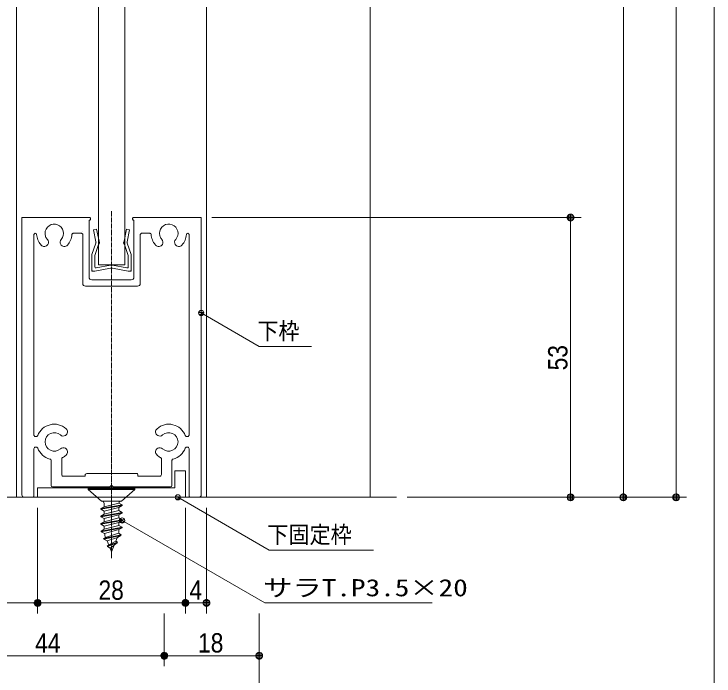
# Model space of a CAD drawing. Units: millimetres, scale not verified, with parts at other scales. Extents: x -6062 to 6062, y -3045 to 3045.
# Drawn here: x 886 to 2212, y -2338 to -1085 of the extents above; entities that cross this region are included whole.
import ezdxf
from ezdxf.enums import TextEntityAlignment as Align

# ---------------------------------------------------------------- set-up
doc = ezdxf.new("R2010")
doc.units = ezdxf.units.MM
doc.header["$LTSCALE"] = 20
doc.linetypes.add('CHAIN2', pattern=[12, 9, -1, 1, -1])
for name, color, linetype, lineweight in [('0-1_0', 7, 'Continuous', 9), ('0-2_2寸法-1', 7, 'Continuous', 9), ('0-3_2寸法-3', 7, 'Continuous', 9), ('0-4_3一般', 7, 'Continuous', 9), ('0-5_1図面枠', 7, 'Continuous', 9)]:
    doc.layers.add(name, color=color, linetype=linetype, lineweight=lineweight)
doc.styles.add('ＭＳ ゴシック', font='')
doc.styles.add('ＭＳ Ｐゴシック', font='')
doc.styles.get('ＭＳ ゴシック').set_extended_font_data('MS Gothic')
doc.styles.get('ＭＳ Ｐゴシック').set_extended_font_data('MS PGothic')

# ---------------------------------------------------------------- blocks, each defined once
blk = doc.blocks.new('グループ-64')
at = {"layer": '0-4_3一般', "linetype": 'CHAIN2'}
blk.add_line((57163.7, -29158.5), (57163.7, -42307.3), dxfattribs=at)
at = {"layer": '0-4_3一般'}
for p, q in [((53823.7, -29400), (53763.7, -29400)), ((53763.7, -29460), (53763.7, -29400)), ((56323.7, -29400), (53823.7, -29400)), ((56363.7, -29400), (56363.9, -29400)), ((56363.7, -29460), (56363.7, -29440)), ((57963.7, -29460), (57963.7, -29440)), ((58003.7, -29400), (60503.7, -29400)), ((60503.7, -29400), (60563.7, -29400)), ((60563.7, -29460), (60563.7, -29400)), ((53763.7, -29460), (53763.7, -39900)), ((56313.7, -29500), (56323.7, -29500)), ((56313.7, -31660), (56313.7, -29500)), ((58013.7, -29500), (58003.7, -29500)), ((58013.7, -29500), (58013.7, -31660)), ((60563.7, -39900), (60563.7, -29460)), ((56073.7, -29940), (56073.7, -29940)), ((54223.7, -30050), (54223.7, -37640)), ((54273.7, -30000), (54275.4, -30000)), ((56023.7, -30000), (55711.9, -30000)), ((56073.7, -30050), (56073.7, -31900)), ((58253.7, -30050), (58253.7, -31900)), ((58615.4, -30000), (58303.7, -30000)), ((60051.9, -30000), (60053.7, -30000)), ((60103.7, -37640), (60103.7, -30050)), ((57913.7, -31760), (56413.7, -31760)), ((58153.7, -32000), (56173.7, -32000)), ((54311.5, -37700), (54283.7, -37700)), ((60043.7, -37700), (60015.8, -37700)), ((54223.7, -38160), (54223.7, -39940)), ((54311.5, -38100), (54283.7, -38100)), ((60015.8, -38100), (60043.7, -38100)), ((60103.7, -39940), (60103.7, -38160)), ((54873.7, -39550), (54873.7, -38607.5)), ((55273.7, -39140), (55273.7, -38546)), ((59053.7, -39140), (59053.7, -38546)), ((59453.7, -39550), (59453.7, -38607.5)), ((56163.7, -39200), (55333.7, -39200)), ((56163.7, -39200), (56163.7, -39160)), ((58113.7, -39100), (56223.7, -39100)), ((58163.7, -39200), (58163.7, -39150)), ((58993.7, -39200), (58163.7, -39200)), ((57163.7, -39540), (57223.7, -39600)), ((59403.7, -39600), (57223.7, -39600)), ((54163.7, -40000), (53863.7, -40000)), ((60463.7, -40000), (60163.7, -40000))]:
    blk.add_line(p, q, dxfattribs=at)
blk.add_lwpolyline([(57163.7, -39540), (57103.7, -39600), (54923.7, -39600)], dxfattribs=at)
for centre, radius, start, end in [((53823.7, -29460), 60, 135, 180), ((53823.7, -29460), 60, 90, 135), ((56323.7, -29440), 40, 45, 90), ((56323.7, -29440), 40, 0, 45), ((58003.7, -29440), 40, 135, 180), ((58003.7, -29440), 40, 90, 135), ((60503.7, -29460), 60, 45, 90), ((60503.7, -29460), 60, 0, 45), ((54993.7, -30000), 350, 124.57097, 180), ((54993.7, -30000), 350, 69.14194, 124.57097), ((54993.7, -30000), 350, 13.71292, 69.14194), ((56323.7, -29460), 40, 270, 315), ((56323.7, -29460), 40, 315, 0), ((58003.7, -29460), 40, 180, 225), ((58003.7, -29460), 40, 225, 270), ((59333.7, -30000), 350, 124.57097, 180), ((59333.7, -30000), 350, 69.14194, 124.57097), ((59333.7, -30000), 350, 13.71292, 69.14194), ((54993.7, -30000), 350, 318.28389, 13.71292), ((59333.7, -30000), 350, 318.28389, 13.71292), ((54273.7, -30050), 50, 135, 180), ((54273.7, -30050), 50, 90, 135), ((54275.4, -30050), 50, 46.99104, 90), ((54275.4, -30050), 50, 3.98208, 46.99104), ((54993.7, -30000), 670, 183.98208, 201.88695), ((54993.7, -30000), 350, 180, 200.85806), ((54993.7, -30000), 350, 200.85806, 221.71611), ((54613, -30339.4), 160, 5.85806, 41.71611), ((55374.4, -30339.4), 160, 138.28389, 174.14194), ((54993.7, -30000), 670, 337.15091, 356.01792), ((55711.9, -30050), 50, 133.00896, 176.01792), ((55711.9, -30050), 50, 90, 133.00896), ((56023.7, -30050), 50, 45, 90), ((56023.7, -30050), 50, 0, 45), ((58303.7, -30050), 50, 135, 180), ((58303.7, -30050), 50, 90, 135), ((58615.4, -30050), 50, 46.99104, 90), ((58615.4, -30050), 50, 3.98208, 46.99104), ((59333.7, -30000), 670, 183.98208, 201.88695), ((59333.7, -30000), 350, 180, 200.85806), ((59333.7, -30000), 350, 200.85806, 221.71611), ((58953, -30339.4), 160, 5.85806, 41.71611), ((59714.4, -30339.4), 160, 138.28389, 174.14194), ((59333.7, -30000), 670, 337.15091, 356.01792), ((60051.9, -30050), 50, 133.00896, 176.01792), ((60051.9, -30050), 50, 90, 133.00896), ((60053.7, -30050), 50, 45, 90), ((60053.7, -30050), 50, 0, 45), ((54993.7, -30000), 670, 201.88695, 219.79182), ((54993.7, -30000), 670, 219.79182, 220.75396), ((54993.7, -30000), 670, 219.79182, 220.75396), ((54993.7, -30000), 670, 220.75396, 221.71611), ((54993.7, -30000), 670, 220.75396, 221.71611), ((54613, -30339.4), 160, 221.71611, 275.85806), ((54613, -30339.4), 160, 275.85806, 330), ((54613, -30339.4), 160, 330, 5.85806), ((55374.4, -30339.4), 160, 174.14194, 210), ((55374.4, -30339.4), 160, 210, 264.14194), ((55374.4, -30339.4), 160, 264.14194, 318.28389), ((54993.7, -30000), 670, 318.28389, 337.15091), ((59333.7, -30000), 670, 201.88695, 219.79182), ((59333.7, -30000), 670, 219.79182, 220.75396), ((59333.7, -30000), 670, 219.79182, 220.75396), ((59333.7, -30000), 670, 220.75396, 221.71611), ((59333.7, -30000), 670, 220.75396, 221.71611), ((58953, -30339.4), 160, 221.71611, 275.85806), ((58953, -30339.4), 160, 275.85806, 330), ((58953, -30339.4), 160, 330, 5.85806), ((59714.4, -30339.4), 160, 174.14194, 210), ((59714.4, -30339.4), 160, 210, 264.14194), ((59714.4, -30339.4), 160, 264.14194, 318.28389), ((59333.7, -30000), 670, 318.28389, 337.15091), ((56413.7, -31660), 100, 180, 225), ((56413.7, -31660), 100, 225, 270), ((57913.7, -31660), 100, 270, 315), ((57913.7, -31660), 100, 315, 0), ((56173.7, -31900), 100, 180, 225), ((56173.7, -31900), 100, 225, 270), ((58153.7, -31900), 100, 270, 315), ((58153.7, -31900), 100, 315, 0), ((54993.7, -37900), 670, 103.70953, 159.13518), ((54993.7, -37900), 670, 48.28389, 103.70953), ((55333, -37519.3), 160, 354.14194, 48.28389), ((58994.3, -37519.3), 160, 131.71611, 185.85806), ((59333.7, -37900), 670, 76.29047, 131.71611), ((59333.7, -37900), 670, 20.86482, 76.29047), ((54283.7, -37640), 60, 180, 225), ((54311.5, -37640), 60, 304.56759, 339.13518), ((54993.7, -37900), 350, 114.14194, 180), ((54993.7, -37900), 350, 48.28389, 114.14194), ((55333, -37519.3), 160, 228.28389, 264.14194), ((55333, -37519.3), 160, 264.14194, 300), ((55333, -37519.3), 160, 300, 354.14194), ((58994.3, -37519.3), 160, 185.85806, 240), ((58994.3, -37519.3), 160, 240, 275.85806), ((58994.3, -37519.3), 160, 275.85806, 311.71611), ((59333.7, -37900), 350, 65.85806, 131.71611), ((59333.7, -37900), 350, 0, 65.85806), ((60015.8, -37640), 60, 200.86482, 235.43241), ((60043.7, -37640), 60, 315, 0), ((54283.7, -37640), 60, 225, 270), ((54311.5, -37640), 60, 270, 304.56759), ((54993.7, -37900), 350, 180, 245.85806), ((59333.7, -37900), 350, 294.14194, 0), ((60015.8, -37640), 60, 235.43241, 270), ((60043.7, -37640), 60, 270, 315), ((54283.7, -38160), 60, 135, 180), ((54283.7, -38160), 60, 90, 135), ((54311.5, -38160), 60, 55.43241, 90), ((54311.5, -38160), 60, 20.86482, 55.43241), ((54993.7, -37900), 670, 200.86482, 228.29494), ((54993.7, -37900), 350, 245.85806, 311.71611), ((55333, -38280.7), 160, 95.85806, 131.71611), ((55333, -38280.7), 160, 60, 95.85806), ((55333, -38280.7), 160, 5.85806, 60), ((58994.3, -38280.7), 160, 120, 174.14194), ((58994.3, -38280.7), 160, 84.14194, 120), ((58994.3, -38280.7), 160, 48.28389, 84.14194), ((59333.7, -37900), 350, 228.28389, 294.14194), ((59333.7, -37900), 670, 311.70506, 339.13518), ((60015.8, -38160), 60, 124.56759, 159.13518), ((60015.8, -38160), 60, 90, 124.56759), ((60043.7, -38160), 60, 45, 90), ((60043.7, -38160), 60, 0, 45), ((54993.7, -37900), 670, 228.29494, 255.72505), ((54993.7, -37900), 670, 297.75899, 304.73755), ((54993.7, -37900), 670, 304.73755, 311.71611), ((55333, -38280.7), 160, 311.71611, 5.85806), ((58994.3, -38280.7), 160, 174.14194, 228.28389), ((59333.7, -37900), 670, 228.28389, 235.26245), ((59333.7, -37900), 670, 235.26245, 242.24101), ((59333.7, -37900), 670, 284.27495, 311.70506), ((54813.7, -38607.5), 60, 37.86252, 75.72505), ((54813.7, -38607.5), 60, 0, 37.86252), ((55333.7, -38546), 60, 148.8795, 180), ((55333.7, -38546), 60, 117.75899, 148.8795), ((58993.7, -38546), 60, 31.1205, 62.24101), ((58993.7, -38546), 60, 0, 31.1205), ((59513.7, -38607.5), 60, 142.13748, 180), ((59513.7, -38607.5), 60, 104.27495, 142.13748), ((55333.7, -39140), 60, 180, 225), ((55333.7, -39140), 60, 225, 270), ((56223.7, -39160), 60, 135, 180), ((56223.7, -39160), 60, 90, 135), ((58113.7, -39150), 50, 45, 90), ((58113.7, -39150), 50, 0, 45), ((58993.7, -39140), 60, 270, 315), ((58993.7, -39140), 60, 315, 0), ((54923.7, -39550), 50, 180, 225), ((54923.7, -39550), 50, 225, 270), ((59403.7, -39550), 50, 270, 315), ((59403.7, -39550), 50, 315, 0), ((53863.7, -39900), 100, 180, 225), ((53863.7, -39900), 100, 225, 270), ((54163.7, -39940), 60, 270, 315), ((54163.7, -39940), 60, 315, 0), ((60163.7, -39940), 60, 180, 225), ((60163.7, -39940), 60, 225, 270), ((60463.7, -39900), 100, 270, 315), ((60463.7, -39900), 100, 315, 0)]:
    blk.add_arc(centre, radius, start, end, dxfattribs=at)
blk = doc.blocks.new('グループ-73')
at = {"layer": '0-4_3一般'}
for p, q in [((53563.7, -40000), (53563.7, 18204.9)), ((60763.7, 18204.9), (60763.7, -40000)), ((60763.7, -40000), (53563.7, -40000))]:
    blk.add_line(p, q, dxfattribs=at)
blk.add_lwpolyline([(57663.7, 9404.9), (57663.7, -31200), (56663.7, -31200), (56663.7, 9404.9)], close=True, dxfattribs=at)
blk = doc.blocks.new('グループ-77')
at = {"layer": '0-4_3一般'}
for p, q in [((56476.3, -29864.8), (56593.7, -29840)), ((56572.3, -30318.9), (56476.3, -29864.8)), ((56593.7, -29840), (56689.7, -30294.1)), ((57637.6, -30294.1), (57733.7, -29840)), ((57733.7, -29840), (57851.1, -29864.8)), ((57851.1, -29864.8), (57755, -30318.9)), ((56419.4, -30800.9), (56566.4, -30369.7)), ((56674.9, -30420.9), (56533.7, -30840)), ((56566.4, -30369.7), (56577.9, -30345.3)), ((56572.3, -30318.9), (56577.9, -30345.3)), ((56674.9, -30420.9), (56703.7, -30360)), ((56689.7, -30294.1), (56703.7, -30360)), ((57637.6, -30294.1), (57623.7, -30360)), ((57652.4, -30420.9), (57623.7, -30360)), ((57793.7, -30840), (57652.4, -30420.9)), ((57755, -30318.9), (57749.4, -30345.3)), ((57760.9, -30369.7), (57749.4, -30345.3)), ((57760.9, -30369.7), (57907.9, -30800.9)), ((56413.7, -31380), (56413.7, -30826.5)), ((56533.7, -31271.7), (56533.7, -30840)), ((57793.7, -31271.7), (57793.7, -30840)), ((57913.7, -30826.5), (57913.7, -31380)), ((56581.1, -31311), (57126.3, -31203.5)), ((57746.2, -31311), (57201, -31203.5)), ((56413.7, -31380), (56413.7, -31440)), ((56473.7, -31440), (56413.7, -31440)), ((56533.7, -31440), (56473.7, -31440)), ((56533.7, -31440), (57126.3, -31323.5)), ((57793.7, -31440), (57201, -31323.5)), ((57853.7, -31440), (57793.7, -31440)), ((57853.7, -31440), (57913.7, -31440)), ((57913.7, -31380), (57913.7, -31440))]:
    blk.add_line(p, q, dxfattribs=at)
for centre, radius, start, end in [((56494.1, -30335.5), 80, 334.72228, 353.33323), ((56494.1, -30335.5), 80, 353.33323, 11.94418), ((56494.1, -30335.5), 200, 334.72228, 353.33323), ((56494.1, -30335.5), 200, 353.33323, 11.94418), ((57833.3, -30335.5), 200, 168.05582, 186.66677), ((57833.3, -30335.5), 200, 186.66677, 205.27772), ((57833.3, -30335.5), 80, 168.05582, 186.66677), ((57833.3, -30335.5), 80, 186.66677, 205.27772), ((56473.7, -30826.5), 60, 167.36114, 180), ((56473.7, -30826.5), 60, 154.72228, 167.36114), ((57853.7, -30826.5), 60, 12.63886, 25.27772), ((57853.7, -30826.5), 60, 0, 12.63886), ((56573.7, -31271.7), 40, 180, 230.3825), ((56573.7, -31271.7), 40, 230.3825, 280.76501), ((57163.7, -31400), 200, 95.3825, 100.76501), ((57163.7, -31400), 200, 90, 95.3825), ((57163.7, -31400), 200, 84.6175, 90), ((57163.7, -31400), 200, 79.23499, 84.6175), ((57753.7, -31271.7), 40, 259.23499, 309.6175), ((57753.7, -31271.7), 40, 309.6175, 0), ((56473.7, -31380), 60, 180, 225), ((56473.7, -31380), 60, 225, 270), ((57163.7, -31520), 200, 95.3825, 100.76501), ((57163.7, -31520), 200, 90, 95.3825), ((57163.7, -31520), 200, 84.6175, 90), ((57163.7, -31520), 200, 79.23499, 84.6175), ((57853.7, -31380), 60, 270, 315), ((57853.7, -31380), 60, 315, 0)]:
    blk.add_arc(centre, radius, start, end, dxfattribs=at)
blk = doc.blocks.new('グループ-81')
at = {"layer": '0-4_3一般'}
for p, q in [((57163.7, -39620), (57163.7, -39523.3)), ((56283.7, -39660), (56283.7, -39700)), ((56283.7, -39660), (58043.7, -39660)), ((56283.7, -39700), (56783.7, -40140)), ((56283.7, -39700), (58043.7, -39700)), ((57543.7, -40140), (58043.7, -39700)), ((58043.7, -39660), (58043.7, -39700)), ((57563.7, -40286.7), (56763.7, -40428)), ((57543.7, -40140), (56783.7, -40140)), ((56883.7, -40358.7), (56883.7, -40240)), ((57563.7, -40286.7), (57563.7, -40313.3)), ((56883.7, -40358.7), (56763.7, -40428)), ((56763.7, -40428), (56763.7, -40454.7)), ((56763.7, -40454.7), (56883.7, -40523.9)), ((57563.7, -40569.3), (56763.7, -40710.7)), ((56883.7, -40523.9), (57443.7, -40382.6)), ((56883.7, -40523.9), (56883.7, -40641.4)), ((57443.7, -40500.1), (57443.7, -40382.6)), ((57563.7, -40569.3), (57563.7, -40596)), ((56883.7, -40641.4), (56763.7, -40710.7)), ((56763.7, -40710.7), (56763.7, -40737.3)), ((56763.7, -40737.3), (56883.7, -40806.6)), ((57563.7, -40852), (56763.7, -40993.3)), ((56883.7, -40806.6), (57443.7, -40665.3)), ((56883.7, -40924.1), (56883.7, -40806.6)), ((57443.7, -40665.3), (57443.7, -40782.7)), ((57563.7, -40852), (57563.7, -40878.7)), ((56883.7, -40924.1), (56763.7, -40993.3)), ((56763.7, -40993.3), (56763.7, -41020)), ((56763.7, -41020), (56883.7, -41089.3)), ((56883.7, -41089.3), (57443.7, -40947.9)), ((56883.7, -41209.2), (56883.7, -41089.3)), ((57443.7, -40947.9), (57443.7, -41065.4)), ((56768, -41276), (57563.7, -41134.7)), ((56883.7, -41209.2), (56768, -41276)), ((56768, -41276), (56771.8, -41302.7)), ((57563.7, -41161.3), (56771.8, -41302.7)), ((57563.7, -41134.7), (57563.7, -41161.3)), ((56865.6, -41558.7), (57525.3, -41417.3)), ((56865.6, -41558.7), (56938.7, -41516.5)), ((56865.6, -41558.7), (56878.1, -41585.3)), ((56995, -41652.9), (56878.1, -41585.3)), ((56995, -41652.9), (57388.5, -41516.9)), ((57059.2, -41807.8), (56995, -41652.9)), ((57382.8, -41531), (57328.8, -41661.3)), ((57514.7, -41444), (57388.5, -41516.9)), ((57107.5, -41924.4), (57009.9, -41868)), ((57107.5, -41924.4), (57383.4, -41726.7)), ((57267.3, -41809.8), (57163.7, -42060)), ((57163.7, -42060), (57107.5, -41924.4))]:
    blk.add_line(p, q, dxfattribs=at)
for points in [[(56763.7, -40454.7), (57563.7, -40313.3), (57443.7, -40382.6)], [(57563.7, -40286.7), (57443.7, -40217.4), (56883.7, -40358.7)], [(57563.7, -40569.3), (57443.7, -40500.1), (56883.7, -40641.4)], [(56763.7, -40737.3), (57563.7, -40596), (57443.7, -40665.3)], [(57563.7, -40852), (57443.7, -40782.7), (56883.7, -40924.1)], [(56763.7, -41020), (57563.7, -40878.7), (57443.7, -40947.9)], [(57563.7, -41134.7), (57443.7, -41065.4), (56883.7, -41209.2)], [(56771.8, -41302.7), (56898, -41375.5), (57443.7, -41224.9), (57563.7, -41161.3)], [(57525.3, -41417.3), (57431.6, -41363.2), (56938.7, -41516.5)], [(57525.3, -41417.3), (57514.7, -41444), (56878.1, -41585.3)], [(56997.4, -41841.3), (57328.8, -41661.3), (57395.8, -41700)]]:
    blk.add_lwpolyline(points, dxfattribs=at)
blk.add_lwpolyline([(57395.8, -41700), (56997.4, -41841.3), (57009.9, -41868), (57383.4, -41726.7)], close=True, dxfattribs=at)
for centre, radius, start, end in [((56783.7, -40240), 100, 45, 90), ((56783.7, -40240), 100, 0, 45), ((57543.7, -40240), 100, 128.85337, 167.70674), ((57543.7, -40240), 100, 90, 128.85337), ((57683.7, -41224.9), 800, 190.85321, 196.29264), ((56643.7, -41224.9), 800, 350.04076, 355.02038), ((56643.7, -41224.9), 800, 355.02038, 0), ((57683.7, -41224.9), 800, 196.29264, 201.73206), ((56643.7, -41224.9), 800, 337.5, 338.04607), ((56643.7, -41224.9), 800, 338.04607, 338.59214)]:
    blk.add_arc(centre, radius, start, end, dxfattribs=at)
blk = doc.blocks.new('グループ-89')
at = {"layer": '0-4_3一般'}
for p, q in [((59563.7, -39000), (59563.7, -39640)), ((59963.7, -39000), (59563.7, -39000)), ((59963.7, -39000), (59963.7, -40000)), ((59563.7, -39640), (54363.7, -39640)), ((54363.7, -40000), (54363.7, -39640)), ((59963.7, -40000), (54363.7, -40000))]:
    blk.add_line(p, q, dxfattribs=at)
blk = doc.blocks.new('グループ-91')
at = {"layer": '0-4_3一般'}
for name in ['グループ-73', 'グループ-64', 'グループ-77', 'グループ-89', 'グループ-81']:
    blk.add_blockref(name, (0, 0), dxfattribs=at)
blk = doc.blocks.new('グループ-92')
at = {"layer": '0-4_3一般'}
blk.add_line((37563.7, -40000), (67963.7, -40000), dxfattribs=at)
blk = doc.blocks.new('グループ-93')
at = {"layer": '0-4_3一般'}
blk.add_line((66963.7, 19804.9), (66963.7, -40000), dxfattribs=at)
for name in ['グループ-91', 'グループ-92']:
    blk.add_blockref(name, (0, 0), dxfattribs=at)
blk = doc.blocks.new('_Dot')
at = {"layer": '0-1_0'}
for p, q in [((-10, 0), (-20, 0)), ((9.78, 2), (-9.78, 2)), ((7.99, 6), (-7.99, 6)), ((9.16, -3.98), (-9.16, -3.98)), ((6, -7.98), (-6, -7.98))]:
    blk.add_line(p, q, dxfattribs=at)
for points in [[(10, 0), (9.92, 1.25), (9.69, 2.49), (9.3, 3.68), (8.76, 4.82), (8.09, 5.88), (7.29, 6.85), (6.37, 7.71), (5.36, 8.44), (4.26, 9.05), (3.09, 9.51), (1.87, 9.82), (0.63, 9.98), (-0.63, 9.98), (-1.87, 9.82), (-3.09, 9.51), (-4.26, 9.05), (-5.36, 8.44), (-6.37, 7.71), (-7.29, 6.85), (-8.09, 5.88), (-8.76, 4.82), (-9.3, 3.68), (-9.69, 2.49), (-9.92, 1.25), (-10, 0), (0, 0)], [(-10, 0), (-9.92, -1.25), (-9.69, -2.49), (-9.3, -3.68), (-8.76, -4.82), (-8.09, -5.88), (-7.29, -6.85), (-6.37, -7.71), (-5.36, -8.44), (-4.26, -9.05), (-3.09, -9.51), (-1.87, -9.82), (-0.63, -9.98), (0.63, -9.98), (1.87, -9.82), (3.09, -9.51), (4.26, -9.05), (5.36, -8.44), (6.37, -7.71), (7.29, -6.85), (8.09, -5.88), (8.76, -4.82), (9.3, -3.68), (9.69, -2.49), (9.92, -1.25), (10, 0), (0, 0)]]:
    blk.add_lwpolyline(points, close=True, dxfattribs=at)
blk = doc.blocks.new('グループ-97')
at = {"layer": '0-5_1図面枠'}
blk.add_lwpolyline([(-80000, 55400), (80000, 55400), (80000, -55400), (-80000, -55400)], close=True, dxfattribs=at)
blk = doc.blocks.new('図面枠')
at = {"layer": '0-5_1図面枠'}
blk.add_blockref('グループ-97', (0, 0), dxfattribs=at)

msp = doc.modelspace()

# ---------------------------------------------------------------- linework, layer by layer
at = {"layer": '0-2_2寸法-1'}
for p, q in [((2140.68, 977.53), (2140.68, -1987.29)), ((2040.68, 897.53), (2040.68, -1987.29)), ((1260.68, -1470), (1960.68, -1470)), ((1940.68, -1482.71), (1940.68, -1987.29)), ((1630.68, -2000), (1960.68, -2000)), ((1960.68, -2000), (2060.68, -2000)), ((2060.68, -2000), (2160.68, -2000)), ((930.68, -2020), (930.68, -2220)), ((930.68, -2020), (930.68, -2220)), ((1210.68, -2020), (1210.68, -2220)), ((1210.68, -2020), (1210.68, -2220)), ((1250.68, -2020), (1250.68, -2220)), ((803.4, -2200), (917.97, -2200)), ((1197.97, -2200), (943.4, -2200)), ((1223.4, -2200), (1237.97, -2200)), ((1170.68, -2220), (1170.68, -2320)), ((1170.68, -2220), (1170.68, -2320)), ((1350.68, -2220), (1350.68, -2320)), ((1157.97, -2300), (743.4, -2300)), ((1183.4, -2300), (1337.97, -2300)), ((1350.68, -2320), (1350.68, -2420))]:
    msp.add_line(p, q, dxfattribs=at)
at = {"layer": '0-3_2寸法-3'}
for p, q in [((1245.58, -1649.76), (1235.79, -1649.76)), ((1244.68, -1653.76), (1236.69, -1653.76)), ((1240.86, -1645.76), (1240.51, -1645.76)), ((1240.86, -1645.76), (1240.51, -1645.76)), ((1201.32, -1999.01), (1191.53, -1999.01)), ((1200.42, -2003.01), (1192.43, -2003.01)), ((1196.6, -1995.01), (1196.26, -1995.01)), ((1196.6, -1995.01), (1196.26, -1995.01)), ((1095.58, -2042.94), (1085.79, -2042.94)), ((1090.86, -2038.94), (1090.51, -2038.94)), ((1090.86, -2038.94), (1090.51, -2038.94)), ((1094.68, -2046.94), (1086.69, -2046.94))]:
    msp.add_line(p, q, dxfattribs=at)
for points in [[(1240.68, -1650.76), (1350.68, -1714.27), (1449.46, -1714.27)], [(1196.43, -2000), (1369.63, -2100), (1567.19, -2100)], [(1090.68, -2043.93), (1361, -2200), (1678.17, -2200)]]:
    msp.add_lwpolyline(points, dxfattribs=at)
for centre in [(1240.68, -1650.76), (1240.68, -1650.76), (1196.43, -2000), (1196.43, -2000), (1090.68, -2043.93), (1090.68, -2043.93)]:
    msp.add_circle(centre, 5.01, dxfattribs=at)

# ---------------------------------------------------------------- block references
at = {"layer": '0-2_2寸法-1', "xscale": 0.6356201, "yscale": 0.6356201}
for p, rotation in [((1940.68, -1470), 90), ((1940.68, -2000), 270), ((2040.68, -2000), 270), ((2140.68, -2000), 270), ((930.68, -2200), 180), ((1210.68, -2200), 180), ((1170.68, -2300), 180)]:
    msp.add_blockref('_Dot', p, dxfattribs=dict(at, rotation=rotation))
for p in [(930.68, -2200), (1210.68, -2200), (1250.68, -2200), (1170.68, -2300), (1350.68, -2300)]:
    msp.add_blockref('_Dot', p, dxfattribs=at)
at = {"layer": '0-4_3一般', "xscale": 0.05, "yscale": 0.05}
msp.add_blockref('グループ-93', (-1787.5, 0), dxfattribs=at)
at = {"layer": '0-5_1図面枠', "xscale": 0.05, "yscale": 0.05}
msp.add_blockref('図面枠', (-1787.5, 0), dxfattribs=at)

# ---------------------------------------------------------------- texts
at = {"layer": '0-2_2寸法-1', "style": 'ＭＳ Ｐゴシック', "width": 0.9}
msp.add_text('53', height=36.66, rotation=90, dxfattribs=at).set_placement((1945.74, -1759.59), align=Align.BOTTOM_LEFT)
for s, p in [('28', (1045.99, -2205.06)), ('4', (1218.29, -2205.06)), ('44', (925.99, -2305.06)), ('18', (1234.65, -2304.96))]:
    msp.add_text(s, height=36.66, dxfattribs=at).set_placement(p, align=Align.BOTTOM_LEFT)
at = {"layer": '0-3_2寸法-3', "style": 'ＭＳ ゴシック'}
for s, width, p in [('下枠', 0.9, (1347.03, -1711.09)), ('下固定枠', 0.9, (1365.98, -2096.66)), ('サラT.P3.5×20', 1.25, (1358.12, -2197.23))]:
    msp.add_text(s, height=32.55, dxfattribs=dict(at, width=width)).set_placement(p, align=Align.BOTTOM_LEFT)

doc.saveas('drawing.dxf')
